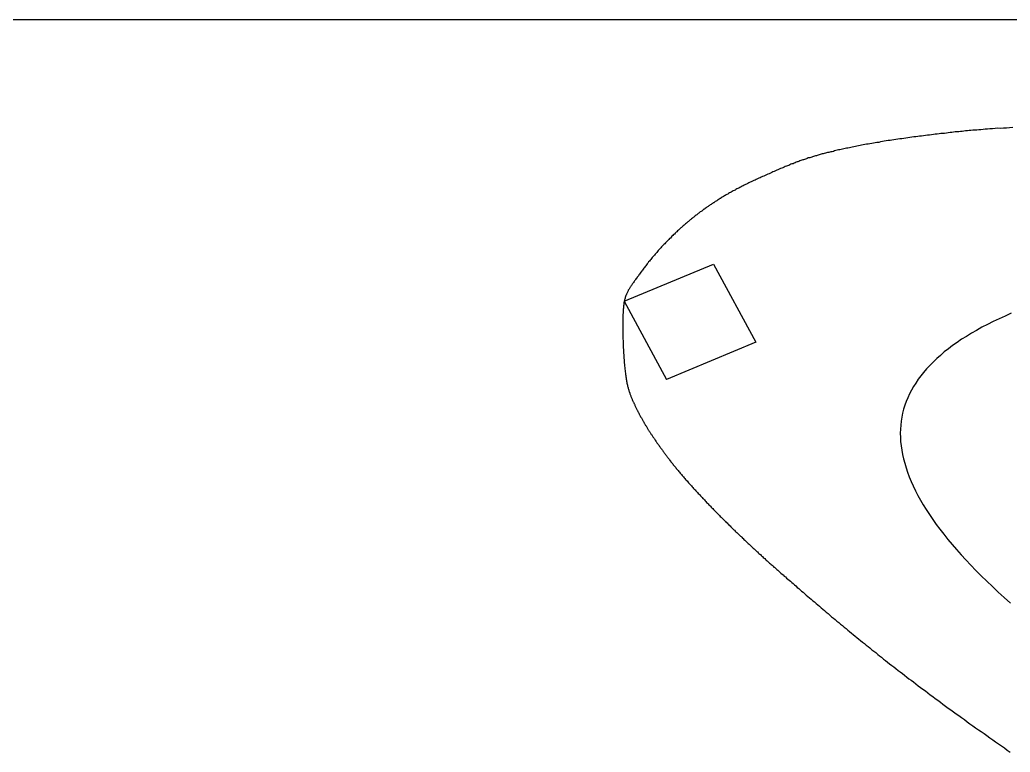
# Model space of a CAD drawing. Header units: millimetres. Extents: x 41 to 1041, y 1148 to 1248.
# Drawn here: x 730.04 to 764.35, y 1222.44 to 1247.8 of the extents above; entities that cross this region are included whole.
import ezdxf

# ---------------------------------------------------------------- set-up
doc = ezdxf.new("R2010")
doc.units = ezdxf.units.MM

msp = doc.modelspace()

# ---------------------------------------------------------------- linework, layer by layer
msp.add_line((1041.281, 1247.802), (41.311, 1247.802))
at = {"color": 3}
for p, q in [((750.982, 1238.061), (754.07, 1239.345)), ((754.07, 1239.345), (755.536, 1236.634)), ((750.982, 1238.061), (752.448, 1235.35)), ((755.536, 1236.634), (752.448, 1235.35))]:
    msp.add_line(p, q, dxfattribs=at)
for points in [[(764.438, 1244.072, 0), (764.325, 1244.062, 0), (764.216, 1244.052, 0), (764.112, 1244.053, 0), (764.012, 1244.043, 0), (763.916, 1244.044, 0), (763.823, 1244.034, 0), (763.734, 1244.024, 0), (763.648, 1244.025, 0), (763.565, 1244.015, 0), (763.485, 1244.015, 0), (763.408, 1244.005, 0), (763.332, 1243.996, 0), (763.26, 1243.996, 0), (763.19, 1243.986, 0), (763.121, 1243.986, 0), (763.055, 1243.977, 0), (762.99, 1243.967, 0), (762.926, 1243.967, 0), (762.864, 1243.957, 0), (762.803, 1243.958, 0), (762.742, 1243.948, 0), (762.683, 1243.938, 0), (762.623, 1243.938, 0), (762.564, 1243.928, 0), (762.505, 1243.919, 0), (762.446, 1243.919, 0), (762.386, 1243.909, 0), (762.326, 1243.899, 0), (762.265, 1243.9, 0), (762.204, 1243.89, 0), (762.141, 1243.88, 0), (762.078, 1243.87, 0), (762.015, 1243.87, 0), (761.95, 1243.861, 0), (761.885, 1243.851, 0), (761.82, 1243.841, 0), (761.754, 1243.841, 0), (761.687, 1243.832, 0), (761.62, 1243.822, 0), (761.553, 1243.812, 0), (761.485, 1243.802, 0), (761.417, 1243.793, 0), (761.349, 1243.783, 0), (761.28, 1243.773, 0), (761.212, 1243.773, 0), (761.143, 1243.764, 0), (761.074, 1243.754, 0), (761.005, 1243.744, 0), (760.936, 1243.734, 0), (760.866, 1243.725, 0), (760.797, 1243.715, 0), (760.728, 1243.705, 0), (760.659, 1243.695, 0), (760.59, 1243.686, 0), (760.522, 1243.676, 0), (760.454, 1243.666, 0), (760.386, 1243.656, 0), (760.319, 1243.647, 0), (760.252, 1243.637, 0), (760.185, 1243.627, 0), (760.119, 1243.617, 0), (760.053, 1243.608, 0), (759.988, 1243.598, 0), (759.923, 1243.588, 0), (759.86, 1243.578, 0), (759.796, 1243.559, 0), (759.734, 1243.549, 0), (759.672, 1243.539, 0), (759.611, 1243.529, 0), (759.551, 1243.519, 0), (759.491, 1243.51, 0), (759.432, 1243.5, 0), (759.373, 1243.49, 0), (759.316, 1243.48, 0), (759.259, 1243.471, 0), (759.203, 1243.461, 0), (759.146, 1243.451, 0), (759.091, 1243.441, 0), (759.037, 1243.421, 0), (758.984, 1243.412, 0), (758.931, 1243.402, 0), (758.879, 1243.392, 0), (758.828, 1243.382, 0), (758.777, 1243.372, 0), (758.727, 1243.362, 0), (758.678, 1243.353, 0), (758.63, 1243.343, 0), (758.582, 1243.333, 0), (758.535, 1243.323, 0), (758.488, 1243.313, 0), (758.442, 1243.303, 0), (758.397, 1243.294, 0), (758.353, 1243.284, 0), (758.309, 1243.274, 0), (758.266, 1243.264, 0), (758.224, 1243.244, 0), (758.182, 1243.234, 0), (758.141, 1243.225, 0), (758.101, 1243.215, 0), (758.061, 1243.205, 0), (758.022, 1243.205, 0), (757.984, 1243.195, 0), (757.945, 1243.185, 0), (757.909, 1243.175, 0), (757.872, 1243.166, 0), (757.837, 1243.156, 0), (757.802, 1243.146, 0), (757.767, 1243.136, 0), (757.733, 1243.126, 0), (757.699, 1243.116, 0), (757.666, 1243.106, 0), (757.634, 1243.096, 0), (757.601, 1243.087, 0), (757.569, 1243.077, 0), (757.537, 1243.067, 0), (757.505, 1243.057, 0), (757.474, 1243.047, 0), (757.443, 1243.037, 0), (757.411, 1243.027, 0), (757.38, 1243.027, 0), (757.349, 1243.017, 0), (757.318, 1242.998, 0), (757.287, 1242.988, 0), (757.256, 1242.978, 0), (757.224, 1242.968, 0), (757.193, 1242.958, 0), (757.161, 1242.948, 0), (757.129, 1242.938, 0), (757.097, 1242.928, 0), (757.065, 1242.918, 0), (757.031, 1242.899, 0), (756.998, 1242.889, 0), (756.964, 1242.879, 0), (756.93, 1242.869, 0), (756.896, 1242.849, 0), (756.861, 1242.839, 0), (756.825, 1242.819, 0), (756.789, 1242.809, 0), (756.752, 1242.8, 0), (756.715, 1242.78, 0), (756.676, 1242.76, 0), (756.638, 1242.75, 0), (756.598, 1242.73, 0), (756.558, 1242.72, 0), (756.517, 1242.7, 0), (756.476, 1242.681, 0), (756.434, 1242.661, 0), (756.392, 1242.651, 0), (756.348, 1242.631, 0), (756.305, 1242.611, 0), (756.262, 1242.591, 0), (756.218, 1242.572, 0), (756.174, 1242.552, 0), (756.13, 1242.532, 0), (756.086, 1242.512, 0), (756.042, 1242.492, 0), (755.997, 1242.472, 0), (755.952, 1242.453, 0), (755.908, 1242.433, 0), (755.863, 1242.413, 0), (755.818, 1242.393, 0), (755.774, 1242.373, 0), (755.728, 1242.353, 0), (755.684, 1242.333, 0), (755.64, 1242.314, 0), (755.596, 1242.294, 0), (755.552, 1242.274, 0), (755.509, 1242.254, 0), (755.466, 1242.234, 0), (755.423, 1242.214, 0), (755.381, 1242.195, 0), (755.339, 1242.175, 0), (755.298, 1242.155, 0), (755.257, 1242.135, 0), (755.217, 1242.115, 0), (755.177, 1242.095, 0), (755.137, 1242.075, 0), (755.099, 1242.056, 0), (755.061, 1242.036, 0), (755.025, 1242.016, 0), (754.988, 1241.996, 0), (754.953, 1241.976, 0), (754.917, 1241.966, 0), (754.883, 1241.946, 0), (754.849, 1241.927, 0), (754.816, 1241.907, 0), (754.783, 1241.887, 0), (754.751, 1241.877, 0), (754.719, 1241.857, 0), (754.687, 1241.837, 0), (754.656, 1241.817, 0), (754.625, 1241.807, 0), (754.595, 1241.787, 0), (754.566, 1241.768, 0), (754.536, 1241.758, 0), (754.508, 1241.738, 0), (754.479, 1241.718, 0), (754.451, 1241.708, 0), (754.423, 1241.688, 0), (754.396, 1241.668, 0), (754.369, 1241.658, 0), (754.342, 1241.638, 0), (754.315, 1241.618, 0), (754.289, 1241.609, 0), (754.263, 1241.589, 0), (754.237, 1241.569, 0), (754.211, 1241.559, 0), (754.185, 1241.539, 0), (754.159, 1241.519, 0), (754.134, 1241.509, 0), (754.109, 1241.489, 0), (754.084, 1241.469, 0), (754.059, 1241.459, 0), (754.034, 1241.439, 0), (754.01, 1241.43, 0), (753.985, 1241.41, 0), (753.96, 1241.39, 0), (753.936, 1241.37, 0), (753.911, 1241.36, 0), (753.886, 1241.34, 0), (753.862, 1241.32, 0), (753.837, 1241.31, 0), (753.813, 1241.29, 0), (753.788, 1241.27, 0), (753.763, 1241.25, 0), (753.738, 1241.241, 0), (753.714, 1241.221, 0), (753.689, 1241.201, 0), (753.664, 1241.181, 0), (753.64, 1241.161, 0), (753.615, 1241.151, 0), (753.59, 1241.131, 0), (753.566, 1241.111, 0), (753.541, 1241.091, 0), (753.516, 1241.071, 0), (753.491, 1241.051, 0), (753.466, 1241.032, 0), (753.441, 1241.012, 0), (753.415, 1240.992, 0), (753.389, 1240.972, 0), (753.364, 1240.952, 0), (753.339, 1240.932, 0), (753.313, 1240.912, 0), (753.287, 1240.892, 0), (753.262, 1240.872, 0), (753.236, 1240.852, 0), (753.21, 1240.822, 0), (753.184, 1240.803, 0), (753.157, 1240.783, 0), (753.131, 1240.763, 0), (753.104, 1240.733, 0), (753.077, 1240.713, 0), (753.05, 1240.693, 0), (753.023, 1240.663, 0), (752.995, 1240.643, 0), (752.968, 1240.613, 0), (752.941, 1240.593, 0), (752.913, 1240.574, 0), (752.886, 1240.544, 0), (752.858, 1240.514, 0), (752.83, 1240.494, 0), (752.802, 1240.464, 0), (752.773, 1240.444, 0), (752.745, 1240.414, 0), (752.717, 1240.384, 0), (752.689, 1240.364, 0), (752.661, 1240.334, 0), (752.633, 1240.305, 0), (752.605, 1240.275, 0), (752.577, 1240.245, 0), (752.549, 1240.225, 0), (752.521, 1240.195, 0), (752.492, 1240.165, 0), (752.464, 1240.135, 0), (752.436, 1240.105, 0), (752.408, 1240.075, 0), (752.38, 1240.045, 0), (752.352, 1240.016, 0), (752.325, 1239.996, 0), (752.297, 1239.966, 0), (752.27, 1239.936, 0), (752.242, 1239.906, 0), (752.214, 1239.876, 0), (752.187, 1239.846, 0), (752.16, 1239.816, 0), (752.133, 1239.776, 0), (752.107, 1239.746, 0), (752.08, 1239.717, 0), (752.054, 1239.687, 0), (752.028, 1239.657, 0), (752.002, 1239.627, 0), (751.975, 1239.597, 0), (751.949, 1239.567, 0), (751.924, 1239.537, 0), (751.899, 1239.507, 0), (751.874, 1239.477, 0), (751.849, 1239.447, 0), (751.825, 1239.417, 0), (751.801, 1239.378, 0), (751.777, 1239.348, 0), (751.752, 1239.318, 0), (751.728, 1239.288, 0), (751.705, 1239.258, 0), (751.682, 1239.228, 0), (751.66, 1239.198, 0), (751.637, 1239.168, 0), (751.615, 1239.138, 0), (751.593, 1239.108, 0), (751.572, 1239.078, 0), (751.55, 1239.058, 0), (751.529, 1239.029, 0), (751.508, 1238.999, 0), (751.488, 1238.969, 0), (751.468, 1238.939, 0), (751.448, 1238.919, 0), (751.429, 1238.889, 0), (751.41, 1238.859, 0), (751.392, 1238.839, 0), (751.374, 1238.809, 0), (751.355, 1238.789, 0), (751.337, 1238.759, 0), (751.32, 1238.739, 0), (751.304, 1238.709, 0), (751.287, 1238.689, 0), (751.272, 1238.67, 0), (751.256, 1238.65, 0), (751.241, 1238.62, 0), (751.226, 1238.6, 0), (751.212, 1238.58, 0), (751.198, 1238.56, 0), (751.185, 1238.54, 0), (751.171, 1238.52, 0), (751.158, 1238.5, 0), (751.145, 1238.48, 0), (751.133, 1238.46, 0), (751.121, 1238.44, 0), (751.11, 1238.42, 0), (751.099, 1238.39, 0), (751.088, 1238.37, 0), (751.077, 1238.35, 0), (751.067, 1238.32, 0), (751.056, 1238.3, 0), (751.047, 1238.27, 0), (751.037, 1238.25, 0), (751.027, 1238.22, 0), (751.017, 1238.19, 0), (751.008, 1238.16, 0), (751, 1238.13, 0), (750.991, 1238.101, 0), (750.983, 1238.061, 0)], [(750.981, 1238.061, 0), (750.976, 1238.031, 0), (750.971, 1238.001, 0), (750.965, 1237.971, 0), (750.96, 1237.931, 0), (750.956, 1237.901, 0), (750.952, 1237.861, 0), (750.949, 1237.821, 0), (750.945, 1237.781, 0), (750.943, 1237.741, 0), (750.939, 1237.691, 0), (750.937, 1237.651, 0), (750.935, 1237.601, 0), (750.933, 1237.551, 0), (750.932, 1237.501, 0), (750.93, 1237.451, 0), (750.929, 1237.391, 0), (750.928, 1237.341, 0), (750.928, 1237.281, 0), (750.928, 1237.231, 0), (750.928, 1237.171, 0), (750.928, 1237.111, 0), (750.928, 1237.051, 0), (750.929, 1236.991, 0), (750.931, 1236.931, 0), (750.931, 1236.871, 0), (750.933, 1236.811, 0), (750.935, 1236.751, 0), (750.937, 1236.691, 0), (750.94, 1236.631, 0), (750.941, 1236.571, 0), (750.944, 1236.501, 0), (750.947, 1236.441, 0), (750.951, 1236.381, 0), (750.953, 1236.321, 0), (750.957, 1236.261, 0), (750.961, 1236.201, 0), (750.965, 1236.141, 0), (750.969, 1236.081, 0), (750.972, 1236.031, 0), (750.977, 1235.971, 0), (750.982, 1235.921, 0), (750.987, 1235.861, 0), (750.992, 1235.811, 0), (750.996, 1235.76, 0), (751.001, 1235.71, 0), (751.007, 1235.66, 0), (751.012, 1235.61, 0), (751.018, 1235.57, 0), (751.024, 1235.52, 0), (751.029, 1235.48, 0), (751.035, 1235.44, 0), (751.042, 1235.4, 0), (751.048, 1235.36, 0), (751.055, 1235.32, 0), (751.062, 1235.29, 0), (751.068, 1235.25, 0), (751.074, 1235.22, 0), (751.082, 1235.18, 0), (751.089, 1235.15, 0), (751.096, 1235.12, 0), (751.104, 1235.09, 0), (751.111, 1235.06, 0), (751.119, 1235.03, 0), (751.127, 1235.01, 0), (751.135, 1234.98, 0), (751.143, 1234.95, 0), (751.151, 1234.93, 0), (751.159, 1234.9, 0), (751.168, 1234.88, 0), (751.176, 1234.85, 0), (751.185, 1234.83, 0), (751.194, 1234.8, 0), (751.203, 1234.78, 0), (751.212, 1234.76, 0), (751.222, 1234.74, 0), (751.231, 1234.71, 0), (751.241, 1234.69, 0), (751.249, 1234.67, 0), (751.259, 1234.65, 0), (751.269, 1234.619, 0), (751.279, 1234.599, 0), (751.289, 1234.579, 0), (751.299, 1234.559, 0), (751.31, 1234.539, 0), (751.32, 1234.509, 0), (751.331, 1234.489, 0), (751.341, 1234.469, 0), (751.352, 1234.449, 0), (751.363, 1234.419, 0), (751.374, 1234.399, 0), (751.384, 1234.379, 0), (751.395, 1234.359, 0), (751.407, 1234.329, 0), (751.418, 1234.309, 0), (751.429, 1234.289, 0), (751.441, 1234.269, 0), (751.453, 1234.239, 0), (751.464, 1234.219, 0), (751.476, 1234.199, 0), (751.488, 1234.179, 0), (751.5, 1234.149, 0), (751.512, 1234.129, 0), (751.523, 1234.109, 0), (751.535, 1234.089, 0), (751.547, 1234.058, 0), (751.559, 1234.038, 0), (751.572, 1234.018, 0), (751.584, 1233.998, 0), (751.596, 1233.968, 0), (751.609, 1233.948, 0), (751.621, 1233.928, 0), (751.634, 1233.908, 0), (751.646, 1233.888, 0), (751.659, 1233.868, 0), (751.671, 1233.838, 0), (751.683, 1233.818, 0), (751.696, 1233.798, 0), (751.709, 1233.778, 0), (751.721, 1233.758, 0), (751.734, 1233.738, 0), (751.747, 1233.718, 0), (751.76, 1233.698, 0), (751.773, 1233.678, 0), (751.786, 1233.648, 0), (751.799, 1233.628, 0), (751.812, 1233.608, 0), (751.825, 1233.587, 0), (751.837, 1233.567, 0), (751.85, 1233.547, 0), (751.863, 1233.527, 0), (751.877, 1233.507, 0), (751.89, 1233.487, 0), (751.904, 1233.467, 0), (751.917, 1233.447, 0), (751.931, 1233.427, 0), (751.944, 1233.407, 0), (751.958, 1233.387, 0), (751.972, 1233.367, 0), (751.986, 1233.347, 0), (752, 1233.327, 0), (752.014, 1233.307, 0), (752.027, 1233.287, 0), (752.041, 1233.267, 0), (752.056, 1233.247, 0), (752.07, 1233.217, 0), (752.085, 1233.197, 0), (752.099, 1233.176, 0), (752.114, 1233.156, 0), (752.129, 1233.136, 0), (752.144, 1233.116, 0), (752.159, 1233.096, 0), (752.174, 1233.076, 0), (752.189, 1233.056, 0), (752.205, 1233.026, 0), (752.219, 1233.006, 0), (752.235, 1232.986, 0), (752.251, 1232.966, 0), (752.267, 1232.946, 0), (752.283, 1232.926, 0), (752.299, 1232.896, 0), (752.315, 1232.876, 0), (752.332, 1232.856, 0), (752.348, 1232.836, 0), (752.365, 1232.805, 0), (752.382, 1232.785, 0), (752.399, 1232.765, 0), (752.416, 1232.735, 0), (752.433, 1232.715, 0), (752.451, 1232.695, 0), (752.469, 1232.665, 0), (752.487, 1232.645, 0), (752.505, 1232.625, 0), (752.523, 1232.595, 0), (752.542, 1232.575, 0), (752.561, 1232.545, 0), (752.58, 1232.525, 0), (752.599, 1232.495, 0), (752.619, 1232.475, 0), (752.638, 1232.444, 0), (752.658, 1232.424, 0), (752.678, 1232.394, 0), (752.698, 1232.374, 0), (752.719, 1232.344, 0), (752.74, 1232.324, 0), (752.761, 1232.294, 0), (752.782, 1232.264, 0), (752.804, 1232.244, 0), (752.826, 1232.214, 0), (752.848, 1232.194, 0), (752.869, 1232.164, 0), (752.892, 1232.134, 0), (752.915, 1232.103, 0), (752.938, 1232.083, 0), (752.962, 1232.053, 0), (752.985, 1232.023, 0), (753.009, 1232.003, 0), (753.033, 1231.973, 0), (753.057, 1231.943, 0), (753.081, 1231.913, 0), (753.105, 1231.883, 0), (753.13, 1231.863, 0), (753.155, 1231.833, 0), (753.18, 1231.803, 0), (753.205, 1231.772, 0), (753.23, 1231.742, 0), (753.256, 1231.722, 0), (753.282, 1231.692, 0), (753.307, 1231.662, 0), (753.332, 1231.632, 0), (753.358, 1231.602, 0), (753.384, 1231.572, 0), (753.41, 1231.542, 0), (753.437, 1231.522, 0), (753.463, 1231.491, 0), (753.489, 1231.461, 0), (753.516, 1231.431, 0), (753.542, 1231.401, 0), (753.569, 1231.371, 0), (753.594, 1231.351, 0), (753.621, 1231.321, 0), (753.647, 1231.291, 0), (753.674, 1231.261, 0), (753.701, 1231.231, 0), (753.727, 1231.211, 0), (753.754, 1231.18, 0), (753.78, 1231.15, 0), (753.807, 1231.12, 0), (753.834, 1231.09, 0), (753.859, 1231.07, 0), (753.886, 1231.04, 0), (753.912, 1231.01, 0), (753.939, 1230.98, 0), (753.965, 1230.96, 0), (753.992, 1230.93, 0), (754.018, 1230.899, 0), (754.045, 1230.879, 0), (754.071, 1230.849, 0), (754.097, 1230.819, 0), (754.123, 1230.799, 0), (754.149, 1230.769, 0), (754.176, 1230.739, 0), (754.202, 1230.719, 0), (754.228, 1230.689, 0), (754.254, 1230.659, 0), (754.281, 1230.639, 0), (754.307, 1230.608, 0), (754.333, 1230.578, 0), (754.359, 1230.558, 0), (754.385, 1230.528, 0), (754.411, 1230.508, 0), (754.437, 1230.478, 0), (754.463, 1230.458, 0), (754.489, 1230.428, 0), (754.515, 1230.398, 0), (754.541, 1230.378, 0), (754.567, 1230.347, 0), (754.593, 1230.327, 0), (754.619, 1230.297, 0), (754.644, 1230.277, 0), (754.669, 1230.247, 0), (754.695, 1230.227, 0), (754.721, 1230.197, 0), (754.746, 1230.177, 0), (754.772, 1230.147, 0), (754.798, 1230.127, 0), (754.823, 1230.097, 0), (754.849, 1230.076, 0), (754.874, 1230.046, 0), (754.9, 1230.026, 0), (754.925, 1230.006, 0), (754.95, 1229.976, 0), (754.975, 1229.956, 0), (755.001, 1229.926, 0), (755.026, 1229.906, 0), (755.051, 1229.886, 0), (755.076, 1229.856, 0), (755.102, 1229.836, 0), (755.127, 1229.805, 0), (755.152, 1229.785, 0), (755.177, 1229.765, 0), (755.202, 1229.735, 0), (755.227, 1229.715, 0), (755.251, 1229.695, 0), (755.276, 1229.665, 0), (755.301, 1229.645, 0), (755.326, 1229.625, 0), (755.351, 1229.595, 0), (755.376, 1229.575, 0), (755.4, 1229.554, 0), (755.425, 1229.524, 0), (755.45, 1229.504, 0), (755.475, 1229.484, 0), (755.499, 1229.464, 0), (755.523, 1229.434, 0), (755.548, 1229.414, 0), (755.572, 1229.394, 0), (755.597, 1229.374, 0), (755.621, 1229.344, 0), (755.646, 1229.324, 0), (755.671, 1229.303, 0), (755.696, 1229.283, 0), (755.721, 1229.253, 0), (755.746, 1229.233, 0), (755.771, 1229.213, 0), (755.797, 1229.183, 0), (755.823, 1229.163, 0), (755.848, 1229.143, 0), (755.874, 1229.113, 0), (755.901, 1229.093, 0), (755.929, 1229.063, 0), (755.956, 1229.042, 0), (755.985, 1229.012, 0), (756.013, 1228.992, 0), (756.043, 1228.962, 0), (756.072, 1228.942, 0), (756.103, 1228.912, 0), (756.133, 1228.882, 0), (756.164, 1228.852, 0), (756.196, 1228.832, 0), (756.229, 1228.801, 0), (756.263, 1228.771, 0), (756.298, 1228.741, 0), (756.333, 1228.711, 0), (756.369, 1228.681, 0), (756.406, 1228.641, 0), (756.444, 1228.611, 0), (756.481, 1228.581, 0), (756.521, 1228.54, 0), (756.562, 1228.51, 0), (756.603, 1228.47, 0), (756.646, 1228.43, 0), (756.69, 1228.4, 0), (756.735, 1228.36, 0), (756.78, 1228.319, 0), (756.826, 1228.279, 0), (756.874, 1228.239, 0), (756.923, 1228.199, 0), (756.972, 1228.149, 0), (757.023, 1228.109, 0), (757.074, 1228.068, 0), (757.125, 1228.018, 0), (757.177, 1227.978, 0), (757.231, 1227.928, 0), (757.285, 1227.878, 0), (757.34, 1227.837, 0), (757.396, 1227.787, 0), (757.451, 1227.737, 0), (757.508, 1227.687, 0), (757.565, 1227.647, 0), (757.623, 1227.596, 0), (757.681, 1227.546, 0), (757.739, 1227.496, 0), (757.799, 1227.446, 0), (757.859, 1227.395, 0), (757.919, 1227.345, 0), (757.979, 1227.295, 0), (758.04, 1227.245, 0), (758.101, 1227.185, 0), (758.162, 1227.134, 0), (758.224, 1227.084, 0), (758.286, 1227.034, 0), (758.348, 1226.984, 0), (758.41, 1226.933, 0), (758.472, 1226.873, 0), (758.535, 1226.823, 0), (758.598, 1226.773, 0), (758.661, 1226.723, 0), (758.723, 1226.672, 0), (758.786, 1226.622, 0), (758.849, 1226.562, 0), (758.912, 1226.512, 0), (758.976, 1226.461, 0), (759.04, 1226.411, 0), (759.103, 1226.361, 0), (759.167, 1226.311, 0), (759.231, 1226.25, 0), (759.296, 1226.2, 0), (759.361, 1226.15, 0), (759.425, 1226.1, 0), (759.491, 1226.05, 0), (759.557, 1225.989, 0), (759.624, 1225.939, 0), (759.691, 1225.889, 0), (759.758, 1225.829, 0), (759.826, 1225.778, 0), (759.894, 1225.728, 0), (759.963, 1225.668, 0), (760.033, 1225.618, 0), (760.102, 1225.557, 0), (760.173, 1225.507, 0), (760.245, 1225.447, 0), (760.317, 1225.397, 0), (760.39, 1225.336, 0), (760.463, 1225.276, 0), (760.537, 1225.226, 0), (760.612, 1225.165, 0), (760.688, 1225.105, 0), (760.765, 1225.045, 0), (760.842, 1224.985, 0), (760.92, 1224.934, 0), (761, 1224.874, 0), (761.08, 1224.814, 0), (761.161, 1224.743, 0), (761.243, 1224.683, 0), (761.326, 1224.623, 0), (761.41, 1224.563, 0), (761.495, 1224.492, 0), (761.58, 1224.432, 0), (761.667, 1224.372, 0), (761.754, 1224.301, 0), (761.842, 1224.241, 0), (761.931, 1224.171, 0), (762.02, 1224.11, 0), (762.111, 1224.04, 0), (762.202, 1223.97, 0), (762.293, 1223.909, 0), (762.386, 1223.839, 0), (762.479, 1223.769, 0), (762.573, 1223.708, 0), (762.667, 1223.638, 0), (762.762, 1223.568, 0), (762.858, 1223.497, 0), (762.954, 1223.427, 0), (763.05, 1223.357, 0), (763.148, 1223.286, 0), (763.246, 1223.216, 0), (763.344, 1223.156, 0), (763.442, 1223.085, 0), (763.541, 1223.015, 0), (763.641, 1222.944, 0), (763.741, 1222.874, 0), (763.841, 1222.804, 0), (763.942, 1222.733, 0), (764.043, 1222.663, 0), (764.145, 1222.593, 0), (764.246, 1222.512, 0), (764.348, 1222.442, 0)], [(764.387, 1237.642, 0), (764.171, 1237.543, 0), (763.961, 1237.453, 0), (763.757, 1237.354, 0), (763.56, 1237.255, 0), (763.369, 1237.156, 0), (763.184, 1237.046, 0), (763.005, 1236.947, 0), (762.833, 1236.837, 0), (762.667, 1236.738, 0), (762.507, 1236.629, 0), (762.353, 1236.519, 0), (762.206, 1236.41, 0), (762.064, 1236.3, 0), (761.93, 1236.181, 0), (761.802, 1236.071, 0), (761.679, 1235.952, 0), (761.563, 1235.832, 0), (761.453, 1235.712, 0), (761.35, 1235.593, 0), (761.252, 1235.473, 0), (761.161, 1235.354, 0), (761.077, 1235.224, 0), (760.998, 1235.104, 0), (760.926, 1234.974, 0), (760.859, 1234.845, 0), (760.8, 1234.715, 0), (760.746, 1234.585, 0), (760.699, 1234.455, 0), (760.657, 1234.315, 0), (760.623, 1234.185, 0), (760.594, 1234.046, 0), (760.572, 1233.906, 0), (760.556, 1233.766, 0), (760.546, 1233.626, 0), (760.542, 1233.486, 0), (760.546, 1233.336, 0), (760.554, 1233.196, 0), (760.57, 1233.046, 0), (760.591, 1232.896, 0), (760.619, 1232.745, 0), (760.653, 1232.595, 0), (760.693, 1232.445, 0), (760.74, 1232.285, 0), (760.792, 1232.135, 0), (760.852, 1231.975, 0), (760.916, 1231.814, 0), (760.988, 1231.664, 0), (761.066, 1231.494, 0), (761.149, 1231.334, 0), (761.24, 1231.173, 0), (761.336, 1231.003, 0), (761.44, 1230.842, 0), (761.548, 1230.672, 0), (761.663, 1230.502, 0), (761.785, 1230.331, 0), (761.913, 1230.161, 0), (762.048, 1229.99, 0), (762.187, 1229.81, 0), (762.334, 1229.639, 0), (762.487, 1229.459, 0), (762.646, 1229.278, 0), (762.811, 1229.097, 0), (762.983, 1228.917, 0), (763.16, 1228.736, 0), (763.344, 1228.546, 0), (763.535, 1228.365, 0), (763.731, 1228.174, 0), (763.934, 1227.983, 0), (764.144, 1227.793, 0), (764.359, 1227.602, 0)]]:
    msp.add_polyline3d(points, dxfattribs=at)

doc.saveas('drawing.dxf')
